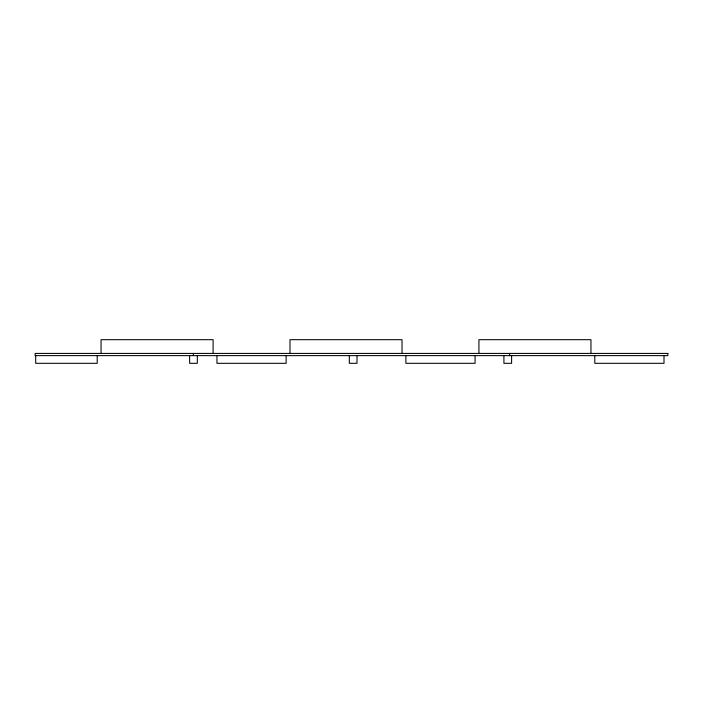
<?xml version="1.0" encoding="UTF-8"?>
<svg xmlns="http://www.w3.org/2000/svg" width="703" height="703" viewBox="0 0 703 703"><rect width="100%" height="100%" fill="white"/><g stroke="black" fill="none" stroke-linecap="round" stroke-linejoin="round"><path stroke-width="1.05" d="M667.85 353.424L35.15 353.424L35.15 355.621L667.85 355.621L667.85 353.424M664.01 355.621L664.01 363.31L594.808 363.31L594.808 355.621M590.959 353.495L590.959 339.69L478.919 339.69L478.919 353.495M511.608 355.621L511.608 363.31L503.919 363.31L503.919 355.621M509.675 353.424L509.675 355.621M475.079 355.621L475.079 363.31L405.877 363.31L405.877 355.621M402.028 353.495L402.028 339.69L289.988 339.69L289.988 353.495M357.001 355.621L357.001 363.31L349.312 363.31L349.312 355.621M286.147 355.621L286.147 363.31L216.946 363.31L216.946 355.621M213.097 353.495L213.097 339.69L101.056 339.69L101.056 353.495M197.323 355.621L197.323 363.31L189.634 363.31L189.634 355.621M193.325 353.424L193.325 355.621M97.216 355.621L97.216 363.31L35.695 363.31L35.695 355.621"/></g></svg>
